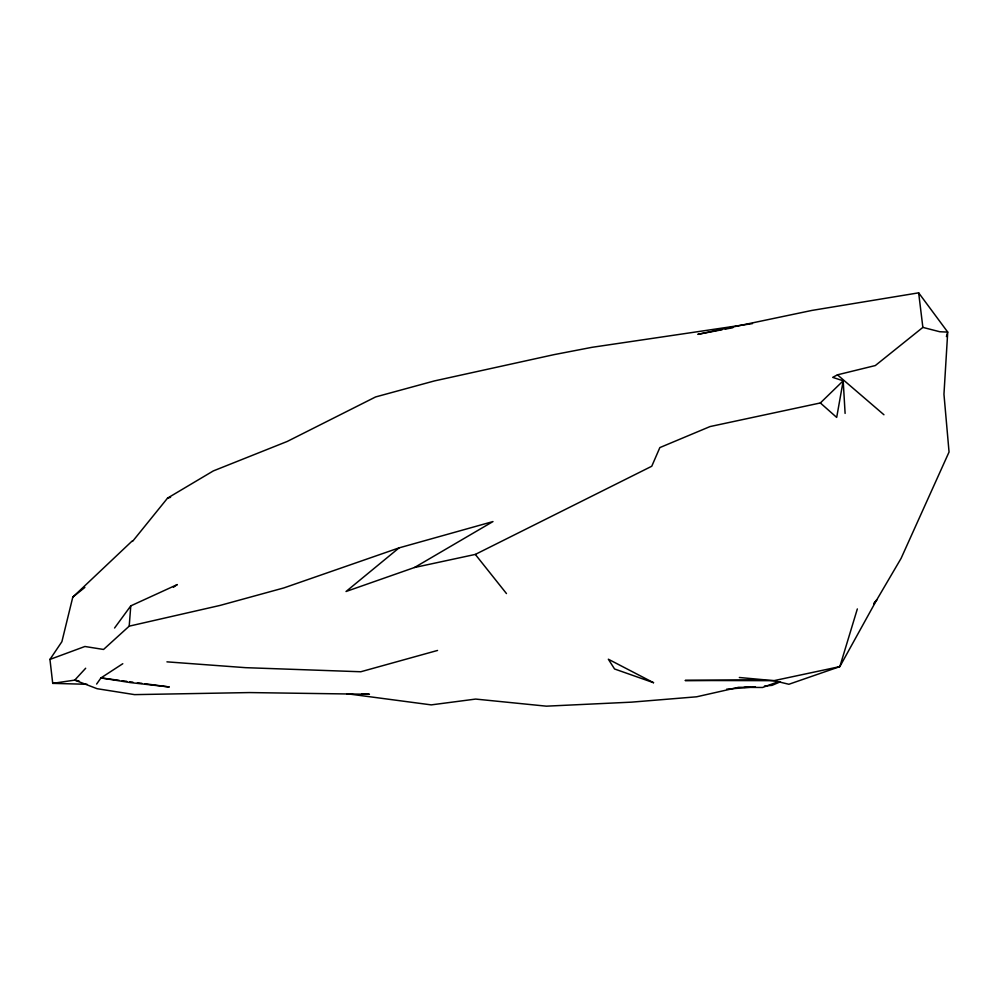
<?xml version="1.0" encoding="UTF-8"?>
<svg xmlns="http://www.w3.org/2000/svg" width="999" height="999" viewBox="0 0 999 999"><rect width="100%" height="100%" fill="white"/><g stroke="black" fill="none" stroke-linecap="round" stroke-linejoin="round"><path stroke-width="1.5" d="M722.19 329.72L697.839 334.34L811.9 310.427L918.655 292.832L947.726 332.093L943.955 394.23L949.05 452.023L901.073 558.404L876.635 600.049L839.834 666.62L788.885 684.265L773.888 680.669L739.347 677.497M87.038 684.29L52.722 683.366L49.95 659.415L84.915 646.49L103.546 649.462L129.196 626.161L130.782 605.869L177.285 584.565L173.439 587.225M132.193 540.971L72.79 597.127L61.888 641.695L49.95 659.415M946.415 336.563L947.289 333.579M857.342 608.928L839.834 666.62L773.888 680.669L685.114 680.481L761.575 679.819M96.628 684.053L100.961 677.921L122.79 663.711M114.573 628.009L130.782 605.869M132.53 541.433L167.57 498.101L213.299 470.929L287.275 441.433L375.612 396.94L434.378 380.931L553.958 354.657L591.957 347.327L752.484 323.589M85.677 668.244L74.738 680.119L52.722 683.366L55.757 682.704M414.523 567.494L492.982 521.565L399.076 547.877L346.029 591.508L414.523 567.494L475.312 554.42L651.76 466.246L659.852 447.589L710.052 426.561L820.354 402.959L843.193 380.806L832.704 377.372L837.449 374.825L875.324 365.547L922.864 327.397L939.784 331.743L947.726 332.093M72.79 597.127L84.853 587.412M780.431 681.768L772.027 685.351L764.485 686.026M778.421 681.668L762.587 687.474L738.623 687.312L696.603 696.803L631.505 702.147L546.391 706.168L475.649 699.075L431.243 704.882L346.79 693.706M399.076 547.877L283.816 587.936L220.03 605.431L129.196 626.161M437.55 650.449L360.801 671.753L245.617 667.669L166.933 661.85M167.57 498.101L170.579 497.327M725.224 329.146L732.841 327.709M755.419 686.825L726.66 689.185M744.005 687.337L750.162 687.112M361.863 693.756L369.43 694.28L249.513 692.569L134.553 694.63L97.078 688.698L74.738 680.119L79.071 681.006M119.181 680.344L100.961 677.921L130.295 682.592L169.293 686.975L145.005 683.753M122.215 680.744L126.773 681.343M129.808 681.743L132.855 682.155M137.4 682.754L141.958 683.353M837.449 374.825L883.94 414.76M820.354 402.959L836.687 417.42L843.193 380.806L845.104 413.411M475.312 554.42L506.468 593.568M918.655 292.832L922.864 327.397M876.635 600.049L873.825 603.683L876.635 600.049M653.521 682.692L614.56 668.98L608.341 659.215L653.521 682.692"/></g></svg>
